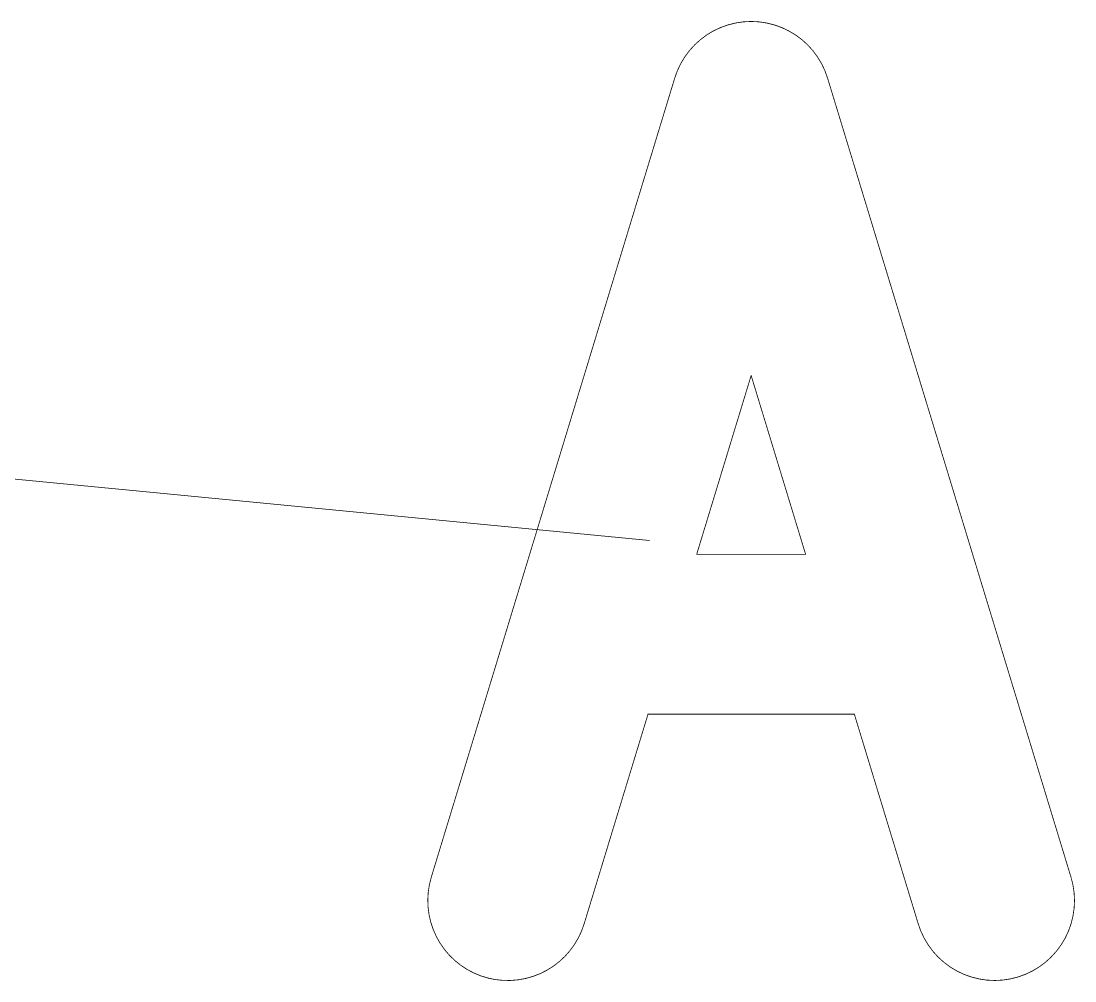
# Model space of a CAD drawing. Extents: x 726 to 3150, y -650 to 148.
# Drawn here: x 2616.76 to 2632.59, y -584.78 to -570.37 of the extents above; entities that cross this region are included whole.
import ezdxf

# ---------------------------------------------------------------- set-up
doc = ezdxf.new("R2010")
doc.units = 0
doc.layers.get('0').update_dxf_attribs({"lineweight": 5})
doc.layers.add('d_area', color=5, linetype='Continuous')
doc.layers.add('quyukuang', color=10, linetype='Continuous')

# ---------------------------------------------------------------- blocks, each defined once
blk = doc.blocks.new('PAD_R5')
at = {"layer": 'd_area', "const_width": 0.5}
blk.add_lwpolyline([(0.25, 0, 1), (-0.25, 0, 1)], format="xyb", close=True, dxfattribs=at)

msp = doc.modelspace()

# ---------------------------------------------------------------- linework, layer by layer
at = {"linetype": 'Continuous'}
msp.add_line((2626.203, -578.168), (2607.222, -576.338), dxfattribs=at)
at = {"layer": 'quyukuang', "const_width": 0.012}
msp.add_lwpolyline([(2622.923, -583.225), (2626.58, -571.225, -0.740662), (2628.876, -571.225), (2632.533, -583.225, -1), (2630.238, -583.925), (2629.278, -580.775), (2626.179, -580.775), (2625.219, -583.925, -1)], format="xyb", close=True, dxfattribs=at)
for points in [[(2627.728, -575.691), (2626.91, -578.375)], [(2628.546, -578.375), (2627.728, -575.691)], [(2626.91, -578.375), (2628.546, -578.375)]]:
    msp.add_lwpolyline(points, dxfattribs=at)

# ---------------------------------------------------------------- block references
at = {"layer": 'quyukuang', "xscale": 0.012, "yscale": 0.012, "zscale": 12}
for p in [(2627.728, -575.691), (2627.728, -575.691), (2626.91, -578.375), (2626.91, -578.375), (2628.546, -578.375), (2628.546, -578.375)]:
    msp.add_blockref('PAD_R5', p, dxfattribs=at)

doc.saveas('drawing.dxf')
